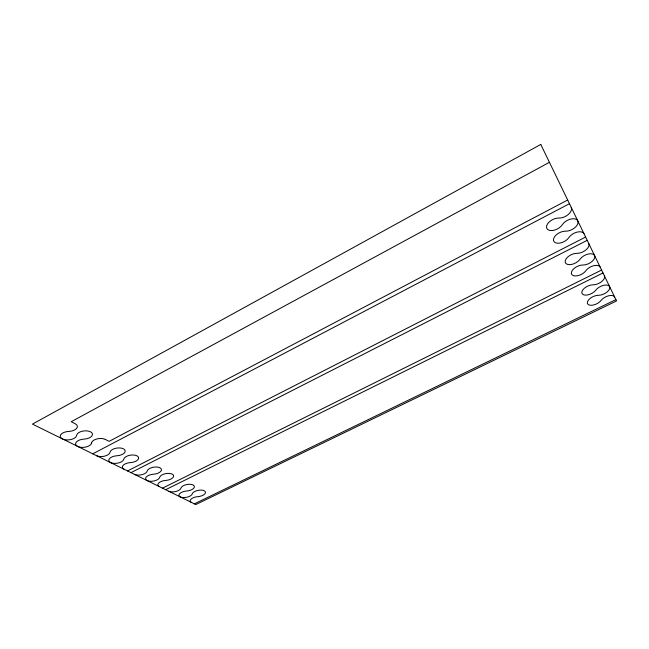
<?xml version="1.0" encoding="UTF-8"?>
<svg xmlns="http://www.w3.org/2000/svg" width="649" height="649" viewBox="0 0 649 649"><rect width="100%" height="100%" fill="white"/><g stroke="black" fill="none" stroke-linecap="round" stroke-linejoin="round"><path stroke-width="0.97" d="M549.427 162.307L71.228 421.712L75.341 423.846A8.234 4.283 -5.1 0 1 76.541 428.454A8.234 4.283 -5.1 0 1 68.851 431.415A8.267 4.243 -5.2 0 0 60.219 435.99A8.267 4.243 -5.2 0 0 68.007 439.933A8.267 4.243 -5.2 0 0 76.671 435.333A7.942 4.089 -5.8 0 1 85.011 430.831A7.942 4.089 -5.8 0 1 92.474 434.611A7.942 4.089 -5.8 0 1 84.119 439.097A8.072 4.097 -5.9 0 0 75.592 443.6A8.072 4.097 -5.9 0 0 83.096 447.396A8.072 4.097 -5.9 0 0 91.639 442.902M567.68 200.014L109.089 441.361L105.316 439.405M92.775 453.829L569.465 203.697M127.537 470.947L585.617 237.063M130.976 472.642L587.207 240.333M162.51 488.17L601.591 270.049M165.633 489.711L603.01 272.978M194.359 503.859L615.909 299.619M91.582 442.902A7.861 3.999 -6.5 0 1 96.92 438.951A7.861 3.999 -6.5 0 1 105.276 439.43M168.732 491.236A6.912 3.237 -9.6 0 0 175.887 491.471A6.912 3.237 -9.6 0 0 180.925 488.105A6.855 3.213 -10 0 1 188.608 484.3A6.855 3.213 -10 0 1 194.343 487.196A6.855 3.213 -10 0 1 186.652 491.001A6.79 3.14 -10 0 0 179.027 494.716A6.79 3.14 -10 0 0 184.641 497.564A6.79 3.14 -10 0 0 192.282 493.848A6.733 3.115 -10.4 0 1 199.868 490.117A6.733 3.115 -10.4 0 1 205.417 492.924A6.733 3.115 -10.4 0 1 197.823 496.647A6.668 3.042 -10.4 0 0 191.163 499.049A6.668 3.042 -10.4 0 0 191.479 502.44M604.414 275.866A8.259 4.292 -26.2 0 1 601.591 281.658A8.259 4.292 -26.2 0 1 593.137 284.806A8.129 4.194 -25.7 0 0 582.826 289.86A8.129 4.194 -25.7 0 0 585.528 295.141A8.129 4.194 -25.7 0 0 595.847 290.103A8.104 4.129 -25.9 0 1 606.134 285.025A8.104 4.129 -25.9 0 1 608.794 290.233A8.104 4.129 -25.9 0 1 598.508 295.295A7.975 4.04 -25.4 0 0 588.367 300.219A7.975 4.04 -25.4 0 0 590.971 305.298A7.975 4.04 -25.4 0 0 601.12 300.39A7.95 3.983 -25.7 0 1 608.551 295.798A7.95 3.983 -25.7 0 1 614.627 296.966M134.384 474.322A7.293 3.537 -8.3 0 0 142.034 474.638A7.293 3.537 -8.3 0 0 147.185 471.044A7.236 3.513 -8.8 0 1 155.127 467.004A7.236 3.513 -8.8 0 1 161.431 470.184A7.236 3.513 -8.8 0 1 153.472 474.224A7.155 3.423 -8.8 0 0 145.587 478.175A7.155 3.423 -8.8 0 0 151.752 481.29A7.155 3.423 -8.8 0 0 159.654 477.356A7.09 3.399 -9.2 0 1 167.499 473.397A7.09 3.399 -9.2 0 1 173.591 476.471A7.09 3.399 -9.2 0 1 165.73 480.422A7.017 3.318 -9.3 0 0 158.794 482.961A7.017 3.318 -9.3 0 0 159.354 486.612M588.773 243.562A8.729 4.794 -27.1 0 1 585.917 249.946A8.729 4.794 -27.1 0 1 577.002 253.321A8.583 4.681 -26.4 0 0 566.171 258.764A8.583 4.681 -26.4 0 0 569.189 264.654A8.583 4.681 -26.4 0 0 580.028 259.227A8.559 4.608 -26.7 0 1 590.833 253.751A8.559 4.608 -26.7 0 1 593.803 259.551A8.559 4.608 -26.7 0 1 582.997 265.011A8.413 4.502 -26.2 0 0 572.353 270.317A8.413 4.502 -26.2 0 0 575.257 275.971A8.413 4.502 -26.2 0 0 585.901 270.69A8.388 4.429 -26.4 0 1 593.681 265.717A8.388 4.429 -26.4 0 1 600.163 267.096M96.539 455.679A7.739 3.87 -6.7 0 0 104.74 456.101A7.739 3.87 -6.7 0 0 110.014 452.256A7.658 3.845 -7.2 0 1 118.232 447.932A7.658 3.845 -7.2 0 1 125.184 451.453A7.658 3.845 -7.2 0 1 116.95 455.76A7.569 3.748 -7.3 0 0 108.789 459.963A7.569 3.748 -7.3 0 0 115.587 463.402A7.569 3.748 -7.3 0 0 123.772 459.208A7.504 3.716 -7.8 0 1 131.893 454.99A7.504 3.716 -7.8 0 1 138.602 458.389A7.504 3.716 -7.8 0 1 130.465 462.599A7.415 3.626 -7.9 0 0 123.229 465.268A7.415 3.626 -7.9 0 0 124.064 469.235M571.234 207.339A9.264 5.395 -28.1 0 1 568.362 214.421A9.264 5.395 -28.1 0 1 558.935 218.048A9.094 5.257 -27.4 0 0 547.521 223.946A9.094 5.257 -27.4 0 0 550.912 230.565A9.094 5.257 -27.4 0 0 562.334 224.684A9.062 5.168 -27.7 0 1 573.708 218.745A9.062 5.168 -27.7 0 1 577.042 225.252A9.062 5.168 -27.7 0 1 565.66 231.174A8.899 5.046 -27 0 0 554.465 236.909A8.899 5.046 -27 0 0 557.71 243.245A8.899 5.046 -27 0 0 568.922 237.534A8.875 4.957 -27.3 0 1 577.075 232.123A8.875 4.957 -27.3 0 1 584.019 233.754M540.771 144.435L32.45 424.113L195.795 504.565L616.55 300.941L540.771 144.435"/></g></svg>
